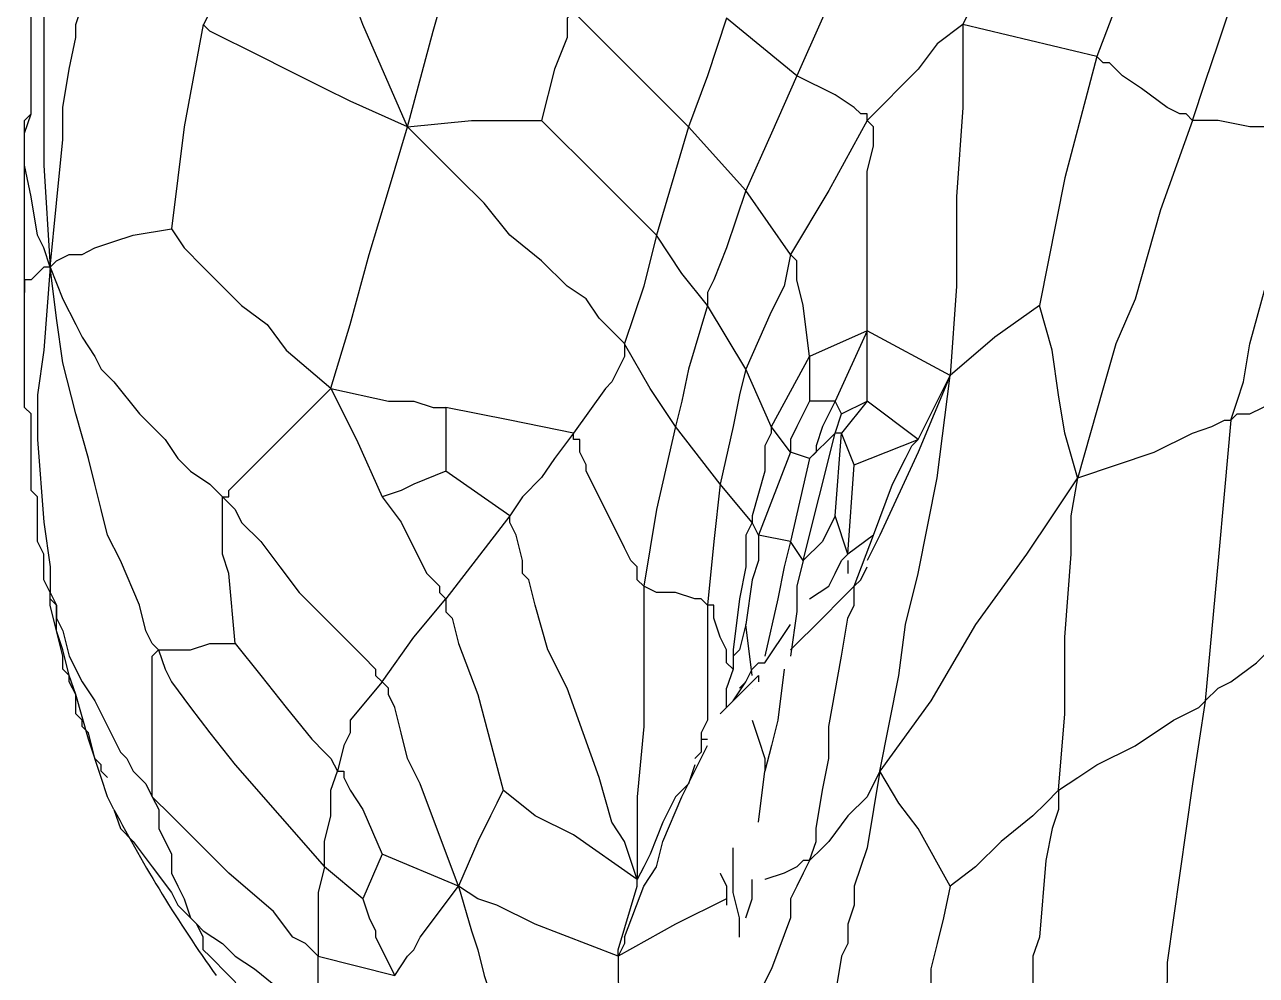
# Model space of a CAD drawing. Header units: millimetres. Extents: x 2758 to 41047, y 670 to 17125.
# Drawn here: x 34848.5 to 34928.9, y 8367 to 8429.1 of the extents above; entities that cross this region are included whole.
import ezdxf

# ---------------------------------------------------------------- set-up
doc = ezdxf.new("R2010")
doc.units = ezdxf.units.MM
doc.layers.add('PDF2_Geometría', color=7, linetype='Continuous')

# ---------------------------------------------------------------- blocks, each defined once
blk = doc.blocks.new('OH3A1-1$-$ASSY$$CENTER$TUB_-_v2$-$copia')
at = {"layer": 'PDF2_Geometría', "lineweight": -3}
for points in [[(15.28834364149305, 10.86500803629557), (15.27084435356988, 10.86917453342014), (15.27501085069444, 10.87750752766927), (15.28001064724392, 10.8858405219184), (15.28167724609375, 10.89000701904297), (15.28334384494358, 10.89250691731771), (15.28417714436849, 10.89500681559244), (15.2850104437934, 10.89667341444227), (15.28584374321831, 10.89750671386719), (15.28667704264323, 10.89917331271701), (15.28751034206814, 10.90083991156684), (15.28834364149305, 10.90167321099175), (15.28834364149305, 10.90250651041666), (15.28834364149305, 10.90333980984158), (15.30084313286675, 10.90000661214192)], [(15.30084398057725, 10.85667504204644), (15.30251057942708, 10.86167483859592), (15.30417717827691, 10.8666746351454), (15.30751037597656, 10.87667422824435), (15.30834367540147, 10.87917412651909), (15.30917697482639, 10.88167402479383), (15.3100102742513, 10.88417392306857)], [(15.31084357367621, 10.89667341444227), (15.30751037597656, 10.8983400132921), (15.30084398057725, 10.90000661214192), (15.30084398057725, 10.89917331271701), (15.30084398057725, 10.8983400132921), (15.30084398057725, 10.89750671386719), (15.29917738172743, 10.89500681559244), (15.29917738172743, 10.89417351616753), (15.29834408230251, 10.89334021674262), (15.29834408230251, 10.89084031846788), (15.2975107828776, 10.88917371961805), (15.29667748345269, 10.88667382134331), (15.29501088460286, 10.88250732421875), (15.28834448920355, 10.86500803629557)], [(15.14834425184462, 10.85584174262153), (15.14834425184462, 10.85667504204644), (15.14917755126953, 10.85750834147135), (15.14917755126953, 10.86000823974609), (15.14917755126953, 10.86500803629557), (15.14917755126953, 10.86750793457031), (15.14917755126953, 10.87000783284505), (15.14917755126953, 10.87084113226996), (15.15001085069444, 10.87250773111979), (15.15001085069444, 10.87500762939453), (15.15001085069444, 10.87667422824435), (15.15001085069444, 10.87917412651909), (15.15084415011935, 10.88167402479383), (15.15084415011935, 10.88417392306857), (15.15084415011935, 10.88500722249349), (15.15084415011935, 10.8858405219184), (15.15084415011935, 10.88667382134331), (15.15167744954427, 10.88750712076823), (15.15167744954427, 10.88834042019314), (15.15167744954427, 10.88917371961805), (15.15167744954427, 10.89000701904296), (15.15167744954427, 10.89084031846788), (15.15167744954427, 10.89167361789279), (15.15167744954427, 10.89250691731771)], [(15.19834391276041, 10.85584174262153), (15.20167711046007, 10.86834123399522), (15.20501030815972, 10.88000742594401), (15.20001051161024, 10.8858405219184), (15.19501071506076, 10.89250691731771), (15.19501071506076, 10.89167361789279), (15.19417741563585, 10.89084031846788), (15.19334411621094, 10.89000701904296), (15.19167751736111, 10.88750712076823), (15.19001091851128, 10.88417392306857), (15.18917761908637, 10.88334062364366), (15.18834431966145, 10.88250732421875)], [(15.23750983344184, 10.83250851101345), (15.23417663574218, 10.83667500813802), (15.23084343804253, 10.8416748046875), (15.22917683919271, 10.83500840928819), (15.22667694091796, 10.82750871446397), (15.22584364149305, 10.82834201388889), (15.22501034206814, 10.8291753133138), (15.22334374321831, 10.83084191216363), (15.22167714436849, 10.83334181043837), (15.21917724609375, 10.83500840928819), (15.21584404839409, 10.83834160698784), (15.21167755126953, 10.8416748046875), (15.20834435356988, 10.84584130181206), (15.20501115587022, 10.84917449951172), (15.19834476047092, 10.85584089491102), (15.19251166449653, 10.86917368570963), (15.19001176622178, 10.87584008110894), (15.18917846679687, 10.87917327880859), (15.18834516737196, 10.88083987765842), (15.18834516737196, 10.88250647650824), (15.178345574273, 10.88250647650824), (15.17501237657335, 10.87584008110894), (15.17334577772352, 10.87250688340929), (15.1716791788737, 10.86917368570963)], [(15.25584242078993, 10.87750752766927), (15.2541758219401, 10.87417432996961), (15.25250922309028, 10.87000783284505), (15.24917602539062, 10.86250813802083), (15.24000973171658, 10.87000783284505), (15.23750983344184, 10.86250813802083), (15.2350099351671, 10.85584174262153), (15.22751024034288, 10.86334143744574), (15.22001054551866, 10.87084113226996), (15.21917724609375, 10.87000783284505), (15.21917724609375, 10.86917453342014), (15.21917724609375, 10.86750793457031), (15.21751064724392, 10.86334143744574), (15.21584404839409, 10.85667504204644)], [(15.15167744954427, 10.83750745985243), (15.15251074896918, 10.83834075927734), (15.15417734781901, 10.83917405870225), (15.15584394666883, 10.83917405870225), (15.15751054551866, 10.84000735812717), (15.1600104437934, 10.84084065755208), (15.16251034206814, 10.84167395697699), (15.16751013861762, 10.84250725640191), (15.16917673746745, 10.84000735812717), (15.17167663574218, 10.83750745985243), (15.17667643229166, 10.83250766330295), (15.18000962999131, 10.83000776502821), (15.18250952826606, 10.82667456732856), (15.18834262424045, 10.82167477077908), (15.19084252251519, 10.83000776502821), (15.19334242078993, 10.83917405870225), (15.19584231906467, 10.84750705295139), (15.19834221733941, 10.85584004720052), (15.19084252251519, 10.85917324490017), (15.18750932481554, 10.86083984375), (15.18417612711588, 10.86250644259982), (15.17750973171658, 10.86583964029948), (15.17417653401692, 10.8675062391493), (15.1725099351671, 10.86833953857422), (15.17167663574218, 10.86917283799913), (15.16917673746745, 10.85584004720052), (15.16834343804253, 10.84917365180121), (15.16751013861762, 10.84250725640191)], [(15.27084350585937, 10.86917368570963), (15.26751030815972, 10.86667378743489), (15.26501040988498, 10.86334058973524), (15.25834401448568, 10.85667419433594), (15.25834401448568, 10.85750749376085), (15.25751071506076, 10.85750749376085), (15.25667741563585, 10.85834079318576), (15.25417751736111, 10.86000739203559), (15.24917772081163, 10.86250729031033), (15.24584452311198, 10.85500759548611), (15.24251132541232, 10.84750790066189), (15.23501163058811, 10.85584089491102), (15.23084513346354, 10.8416748046875)], [(15.27084350585937, 10.86917283799913), (15.27084350585937, 10.85833994547526), (15.27001020643446, 10.84667375352647), (15.27001020643446, 10.83500756157769), (15.26917690700955, 10.8233413696289), (15.25834401448568, 10.8291744656033), (15.25834401448568, 10.8358408610026), (15.25834401448568, 10.84334055582682), (15.25834401448568, 10.85000695122613), (15.25917731391059, 10.85334014892578), (15.25917731391059, 10.85500674777561), (15.25917731391059, 10.85584004720052), (15.25834401448568, 10.85667334662543), (15.25334421793619, 10.84750705295139), (15.24834442138672, 10.83917405870225), (15.24251132541232, 10.84750705295139), (15.24001142713759, 10.84000735812717), (15.23834482828776, 10.8358408610026), (15.23751152886284, 10.83417426215278), (15.23751152886284, 10.83250766330295)], [(15.30084398057725, 10.85667419433594), (15.30001068115234, 10.85750749376085), (15.29917738172743, 10.85750749376085), (15.2975107828776, 10.85834079318576), (15.29417758517795, 10.8608406914605), (15.29167768690321, 10.86250729031033), (15.29001108805338, 10.86417388916015), (15.28917778862847, 10.86417388916015), (15.28834448920355, 10.86500718858507), (15.28417799207899, 10.84917449951172), (15.28084479437934, 10.83250851101345)], [(15.15084330240885, 10.79667494032118), (15.15084330240885, 10.79750823974609), (15.15084330240885, 10.79917483859592), (15.15084330240885, 10.80000813802083), (15.15001000298394, 10.80167473687066), (15.15001000298394, 10.80250803629557), (15.15001000298394, 10.80334133572048), (15.15001000298394, 10.80500793457031), (15.15001000298394, 10.80584123399522), (15.15001000298394, 10.80750783284505), (15.14917670355903, 10.80834113226996), (15.14917670355903, 10.8108410305447), (15.14917670355903, 10.81334092881944), (15.14917670355903, 10.81584082709418), (15.14917670355903, 10.81667412651909), (15.14917670355903, 10.81750742594401), (15.14917670355903, 10.81834072536892), (15.14834340413411, 10.81917402479383), (15.14834340413411, 10.82000732421875), (15.14834340413411, 10.82167392306857), (15.14834340413411, 10.82250722249349), (15.14834340413411, 10.82417382134331), (15.14834340413411, 10.82500712076823), (15.14834340413411, 10.82750701904297), (15.14834340413411, 10.82834031846788), (15.14834340413411, 10.83000691731771), (15.14834340413411, 10.83167351616753), (15.14834340413411, 10.83334011501736), (15.14834340413411, 10.83417341444227), (15.14834340413411, 10.83500671386719), (15.14834340413411, 10.8358400132921), (15.14834340413411, 10.83667331271701), (15.14834340413411, 10.83750661214192), (15.14834340413411, 10.83833991156684), (15.14834340413411, 10.83917321099175), (15.14834340413411, 10.8425064086914), (15.14834340413411, 10.84417300754123), (15.14834340413411, 10.84500630696614), (15.14834340413411, 10.84583960639106), (15.14834340413411, 10.84667290581597), (15.14834340413411, 10.84750620524088), (15.14834340413411, 10.8483395046658), (15.14834340413411, 10.85000610351562), (15.14834340413411, 10.85083940294054), (15.14834340413411, 10.85167270236545), (15.14834340413411, 10.85250600179036), (15.14834340413411, 10.85333930121527), (15.14834340413411, 10.85417260064019), (15.14834340413411, 10.8550059000651), (15.14917670355903, 10.85750579833984)], [(15.19834391276041, 10.85584004720052), (15.20667690700955, 10.85667334662543), (15.20917680528429, 10.85667334662543), (15.21167670355902, 10.85667334662543), (15.21584320068359, 10.85667334662543), (15.22334289550781, 10.84917365180121), (15.23084259033203, 10.84167395697699)], [(15.30584377712673, 10.81750827365451), (15.30667707655165, 10.82000817192925), (15.30751037597656, 10.82250807020399), (15.30834367540147, 10.82750786675347), (15.31084357367621, 10.83667416042751), (15.31167687310112, 10.84167395697699), (15.31334347195095, 10.84584045410156), (15.31584337022569, 10.85584004720052), (15.30834367540147, 10.85584004720052), (15.30417717827691, 10.85667334662543), (15.30251057942708, 10.85667334662543), (15.30167728000217, 10.85667334662543), (15.30084398057726, 10.85667334662543), (15.29667748345269, 10.84500715467664), (15.29334428575304, 10.83334096272786), (15.2908443874783, 10.82750786675347), (15.28917778862847, 10.82167477077907), (15.28584459092882, 10.81000857883029)], [(15.14834425184462, 10.85584089491102), (15.14834425184462, 10.85584089491102)], [(15.15167744954427, 10.83750745985243), (15.15084415011935, 10.84000735812717), (15.15001085069444, 10.84167395697699), (15.14917755126953, 10.84667375352647), (15.14834425184461, 10.85084025065104), (15.14834425184461, 10.85334014892578), (15.14834425184461, 10.85584004720052)], [(15.25834316677517, 10.8291744656033), (15.25084347195095, 10.82584126790364), (15.25001017252604, 10.83250766330295), (15.24917687310113, 10.8358408610026), (15.24917687310113, 10.83750745985243), (15.24917687310113, 10.83834075927734), (15.24834357367621, 10.83917405870225), (15.2475102742513, 10.83500756157769), (15.24584367540147, 10.83167436387804), (15.24251047770182, 10.82417466905382)], [(15.15167744954427, 10.83750745985243), (15.15084415011935, 10.83750745985243), (15.15001085069444, 10.83667416042751), (15.14917755126953, 10.8358408610026), (15.14834425184461, 10.8358408610026), (15.14834425184461, 10.83500756157769), (15.14834425184461, 10.83417426215278)], [(15.16584269205729, 10.78750864664713), (15.16500939263238, 10.78834194607205), (15.16417609320746, 10.79000854492187), (15.16334279378255, 10.79334174262152), (15.16084289550781, 10.79917483859592), (15.15917629665798, 10.80250803629557), (15.15834299723307, 10.80584123399522), (15.15750969780816, 10.80917443169488), (15.15667639838324, 10.81250762939453), (15.15500979953342, 10.81834072536892), (15.15334320068359, 10.82500712076823), (15.15250990125868, 10.83084021674262), (15.15167660183377, 10.83750661214192), (15.15084330240885, 10.82667371961805), (15.15001000298394, 10.82084062364366), (15.15001000298394, 10.81500752766927), (15.15084330240885, 10.8041746351454), (15.15167660183377, 10.79834153917101), (15.15167660183377, 10.79584164089626), (15.15167660183377, 10.79500834147135), (15.15250990125868, 10.79334174262152)], [(15.15167744954427, 10.83750661214192), (15.15334404839409, 10.83334011501736), (15.15501064724392, 10.8300069173177), (15.15584394666883, 10.82834031846788), (15.15751054551866, 10.82584042019314), (15.15834384494357, 10.82417382134331), (15.1600104437934, 10.82250722249349), (15.16334364149305, 10.81834072536892), (15.16501024034288, 10.81667412651909), (15.1666768391927, 10.81500752766927), (15.16834343804253, 10.81250762939453), (15.17001003689236, 10.8108410305447), (15.1725099351671, 10.80917443169488), (15.17334323459201, 10.80834113226996), (15.17417653401692, 10.80750783284505), (15.17500983344184, 10.80750783284505), (15.17500983344184, 10.80834113226996), (15.17584313286675, 10.80917443169488), (15.17750973171658, 10.8108410305447), (15.1791763305664, 10.81250762939453), (15.18084292941623, 10.81417422824435), (15.1850094265408, 10.81834072536892), (15.18834262424045, 10.82167392306857), (15.1916758219401, 10.81500752766927), (15.19500901963975, 10.80750783284505)], [(15.24250962999132, 10.82417382134331), (15.23750983344184, 10.83250681559245), (15.2350099351671, 10.82417382134331), (15.23417663574218, 10.82000732421875), (15.23334333631727, 10.81667412651909), (15.23001013861762, 10.82167392306857), (15.22667694091796, 10.82750701904297), (15.22667694091796, 10.82584042019314), (15.22584364149305, 10.82417382134331), (15.22501034206814, 10.82250722249349), (15.22417704264323, 10.82167392306857), (15.22001054551866, 10.81584082709418), (15.21167755126953, 10.81750742594401), (15.20334455702039, 10.81917402479383), (15.20334455702039, 10.8108410305447)], [(15.28584289550781, 10.81000773111979), (15.28417629665798, 10.81584082709418), (15.28334299723307, 10.82084062364366), (15.28250969780816, 10.82667371961805), (15.28084309895833, 10.83250681559245), (15.27501000298394, 10.82834031846788), (15.26917690700955, 10.8233405219184)], [(15.25834316677517, 10.82000732421875), (15.25834316677517, 10.82917361789279), (15.25417666965061, 10.82000732421875)], [(15.24584452311198, 10.81667412651909), (15.25084431966146, 10.82584042019314), (15.25084431966146, 10.82000732421875)], [(15.24584282769097, 10.81667412651909), (15.24250962999132, 10.82417382134331), (15.2416763305664, 10.82084062364366), (15.24084303114149, 10.81667412651909), (15.23917643229166, 10.80917443169488), (15.23334333631727, 10.81667412651909), (15.23084343804253, 10.80584123399522), (15.23001013861762, 10.80084143744574), (15.22917683919271, 10.79584164089626), (15.22834353976779, 10.79667494032118), (15.22834353976779, 10.798341539171), (15.22751024034288, 10.79917483859592), (15.22667694091797, 10.80084143744574), (15.22417704264323, 10.80584123399522), (15.22167714436849, 10.8108410305447), (15.22167714436849, 10.81167432996962), (15.22084384494357, 10.81334092881944), (15.22084384494357, 10.81500752766927), (15.22001054551866, 10.81500752766927), (15.22001054551866, 10.81584082709418), (15.21751064724392, 10.81250762939453), (15.21584404839409, 10.81000773111979), (15.21334415011935, 10.80750783284505), (15.21167755126953, 10.80500793457031), (15.2033445570204, 10.8108410305447), (15.19917805989583, 10.80917443169488), (15.197511461046, 10.80834113226996), (15.19501156277127, 10.80750783284505), (15.197511461046, 10.8041746351454), (15.19917805989583, 10.80084143744574), (15.20084465874566, 10.79750823974609), (15.20251125759548, 10.79584164089626), (15.20251125759548, 10.79500834147135), (15.2033445570204, 10.79417504204644)], [(15.30584547254774, 10.81750742594401), (15.30667877197265, 10.81834072536892), (15.30834537082248, 10.81834072536892), (15.3100119696723, 10.81917402479383), (15.31334516737196, 10.82084062364366), (15.32084486219618, 10.82500712076823), (15.32417805989583, 10.81334092881944), (15.32751125759548, 10.80167473687066), (15.34001074896918, 10.80750783284505), (15.34584384494358, 10.81000773111979), (15.34917704264323, 10.81167432996962), (15.35084364149305, 10.81250762939453), (15.35251024034288, 10.81334092881944)], [(15.28584289550781, 10.81000688340929), (15.28250969780816, 10.80500708685981), (15.27917650010851, 10.80000729031033), (15.2725101047092, 10.79084099663628), (15.26667700873481, 10.78084140353732), (15.2600106133355, 10.77167510986328), (15.26251051161024, 10.78417460123698), (15.26334381103515, 10.79084099663628), (15.26501040988498, 10.79750739203559), (15.26751030815972, 10.81000688340929), (15.26917690700955, 10.8233396742079), (15.26501040988498, 10.81334008110894), (15.2600106133355, 10.80250718858507), (15.25834401448568, 10.79917399088541)], [(15.26501125759548, 10.81500752766927), (15.26917775472005, 10.8233405219184)], [(15.18834431966145, 10.82167392306857), (15.19584401448567, 10.82000732421875), (15.19917721218533, 10.82000732421875), (15.20167711046006, 10.81917402479383), (15.20334370930989, 10.81917402479383)], [(15.25417751736111, 10.82000732421875), (15.25084431966146, 10.82000732421875), (15.24917772081163, 10.81667412651909), (15.24834442138672, 10.81500752766927), (15.24834442138672, 10.81417422824435), (15.24834442138672, 10.81334092881944)], [(15.25417751736111, 10.81584082709418), (15.25501081678602, 10.81834072536892), (15.25417751736111, 10.82000732421875), (15.25334421793619, 10.81834072536892), (15.25251091851128, 10.81667412651909), (15.25167761908637, 10.81417422824435), (15.25167761908637, 10.81334092881944), (15.25084431966146, 10.81250762939453)], [(15.25667656792534, 10.81167432996962), (15.26500956217448, 10.81500752766927), (15.25834316677517, 10.82000732421875), (15.25500996907552, 10.81584082709418)], [(15.25500996907552, 10.81834072536892), (15.25834316677517, 10.82000732421875)], [(15.24834357367621, 10.81333923339844), (15.24584367540147, 10.81667243109809), (15.24584367540147, 10.81583913167317), (15.24501037597656, 10.81417253282335), (15.24501037597656, 10.8108393351237), (15.24334377712673, 10.8050062391493), (15.24334377712673, 10.80417293972439), (15.23917728000217, 10.80917273627387), (15.23834398057725, 10.80167304144965), (15.23751068115234, 10.79334004720052), (15.23667738172743, 10.79417334662543), (15.23584408230252, 10.79417334662543), (15.23334418402777, 10.79500664605034), (15.23167758517795, 10.79500664605034), (15.23084428575304, 10.79500664605034), (15.22917768690321, 10.79583994547526), (15.22917768690321, 10.79417334662543), (15.22917768690321, 10.79334004720052), (15.22917768690321, 10.79084014892578), (15.22917768690321, 10.78917355007595), (15.22917768690321, 10.78667365180121), (15.22917768690321, 10.78167385525173), (15.22917768690321, 10.77750735812717), (15.2283443874783, 10.76834106445312), (15.2283443874783, 10.76334126790364), (15.2283443874783, 10.76167466905382), (15.2283443874783, 10.75917477077908)], [(15.28334384494357, 10.76917521158854), (15.28417714436849, 10.7791748046875), (15.28417714436849, 10.78417460123698), (15.28417714436849, 10.78917439778646), (15.2850104437934, 10.80000729031033), (15.2850104437934, 10.80500708685981), (15.28584374321831, 10.81000688340929), (15.29584333631727, 10.81334008110894), (15.30084313286675, 10.81583997938368), (15.30334303114149, 10.81667327880859), (15.30500962999132, 10.8175065782335), (15.30584292941623, 10.8175065782335), (15.30500962999132, 10.80834028455946), (15.3041763305664, 10.79917399088541), (15.30250973171658, 10.78084140353732)], [(15.25001017252604, 10.79917399088541), (15.2541766696506, 10.81583997938368), (15.25084347195095, 10.81250678168403), (15.24834357367621, 10.80167388916015), (15.24417707655165, 10.80250718858507), (15.24417707655165, 10.79917399088541), (15.24334377712673, 10.79667409261067), (15.24251047770182, 10.79084099663628)], [(15.25417751736111, 10.80500793457031), (15.25501081678602, 10.81584082709418), (15.25417751736111, 10.81584082709418)], [(15.25584411621094, 10.80000813802083), (15.25667741563585, 10.81167432996961), (15.25501081678602, 10.81584082709418)], [(15.25917731391059, 10.80250803629557), (15.26167721218533, 10.80917443169488), (15.26334381103515, 10.81250762939453), (15.26417711046007, 10.81417422824435), (15.26501040988498, 10.81500752766927)], [(15.25084431966146, 10.81250678168403), (15.24834442138671, 10.81334008110894), (15.24417792426215, 10.80250718858507), (15.24334462483724, 10.80417378743489), (15.24251132541232, 10.80250718858507), (15.24251132541232, 10.80167388916015), (15.24251132541232, 10.7983406914605), (15.24167802598741, 10.79417419433593), (15.2408447265625, 10.78750779893663), (15.2408447265625, 10.78500790066189), (15.24001142713758, 10.7858412000868), (15.24001142713758, 10.78750779893663), (15.23917812771267, 10.78917439778646), (15.23834482828776, 10.79167429606119), (15.23834482828776, 10.79250759548611), (15.23834482828776, 10.79334089491102), (15.23751152886284, 10.79334089491102), (15.23751152886284, 10.78500790066189), (15.23751152886284, 10.78084140353732), (15.23751152886284, 10.7791748046875), (15.23751152886284, 10.77834150526258), (15.23667822943793, 10.77667490641275), (15.23667822943793, 10.77584160698784), (15.23667822943793, 10.77500830756293), (15.23667822943793, 10.77417500813802)], [(15.1658443874783, 10.78750779893663), (15.16667768690321, 10.78750779893663), (15.16751098632812, 10.78750779893663), (15.16917758517795, 10.78750779893663), (15.17001088460286, 10.78750779893663), (15.1725107828776, 10.78834109836154), (15.17584398057725, 10.78834109836154), (15.17501068115234, 10.79750739203559), (15.17417738172743, 10.80000729031033), (15.17417738172743, 10.80250718858507), (15.17417738172743, 10.80500708685981), (15.17417738172743, 10.80584038628472), (15.17417738172743, 10.80667368570963), (15.17417738172743, 10.80750698513455), (15.17584398057725, 10.80584038628472), (15.17667728000217, 10.80417378743489), (15.17917717827691, 10.80167388916015), (15.18167707655165, 10.7983406914605), (15.18417697482639, 10.79500749376085), (15.18667687310113, 10.79250759548611), (15.19001007080078, 10.78917439778646), (15.19250996907552, 10.78667449951172), (15.19417656792534, 10.78500790066189), (15.19417656792534, 10.78417460123698), (15.19500986735026, 10.78334130181207)], [(15.22751024034288, 10.76000807020399), (15.22667694091796, 10.76250796847873), (15.22501034206814, 10.76500786675347), (15.22334374321831, 10.77084096272786), (15.21917724609375, 10.78250715467665), (15.21667734781901, 10.78750695122613), (15.21501074896918, 10.79334004720052), (15.21417744954427, 10.79667324490017), (15.21334415011935, 10.79750654432508), (15.21334415011935, 10.79917314317491), (15.21251085069444, 10.80250634087456), (15.21167755126953, 10.80417293972439), (15.21167755126953, 10.8050062391493), (15.20334455702039, 10.79417334662543), (15.20334455702039, 10.7925067477756), (15.20417785644531, 10.79167344835069), (15.20501115587022, 10.78834025065104), (15.20751105414496, 10.78167385525173), (15.21084425184461, 10.76917436387804)], [(15.25584411621094, 10.80000729031033), (15.25417751736111, 10.80500708685981), (15.25251091851128, 10.80167388916015), (15.25001102023654, 10.79917399088541)], [(15.24834357367621, 10.80167388916015), (15.2475102742513, 10.7983406914605), (15.24667697482638, 10.79417419433593), (15.24501037597656, 10.78667449951172)], [(15.25001017252604, 10.79917399088541), (15.24834357367621, 10.80167388916015)], [(15.25667656792534, 10.79584079318576), (15.25917646620009, 10.80250718858507), (15.25584326850043, 10.80000729031032)], [(15.30251057942708, 10.78084055582682), (15.30417717827691, 10.78250715467665), (15.30584377712673, 10.78334045410156), (15.30917697482639, 10.7858403523763), (15.31501007080078, 10.79167344835069), (15.32084316677517, 10.79667324490017), (15.32750956217448, 10.80167304144965), (15.32584296332465, 10.78750695122613), (15.32500966389974, 10.78000725640191), (15.32417636447482, 10.77250756157769), (15.32334306504991, 10.76500786675347), (15.322509765625, 10.75750817192925), (15.32167646620008, 10.75084177652994), (15.32167646620008, 10.74334208170573)], [(15.25084431966146, 10.79417419433593), (15.25334421793619, 10.79584079318576), (15.25417751736111, 10.79750739203559), (15.25501081678602, 10.79917399088541), (15.25584411621093, 10.80000729031033)], [(15.25584411621094, 10.80000729031033), (15.25584411621094, 10.80000729031033)], [(15.25001017252604, 10.79917399088541), (15.24917687310113, 10.79584079318576), (15.24917687310113, 10.79250759548611), (15.24834357367621, 10.78667449951172)], [(15.25584411621094, 10.79917399088541), (15.25584411621094, 10.79750739203559)], [(15.25667656792534, 10.79584079318576), (15.25750986735026, 10.79667409261067), (15.25834316677517, 10.7983406914605)], [(15.15250990125868, 10.79334089491102), (15.15167660183377, 10.79417419433593), (15.15167660183377, 10.79500749376085), (15.15084330240885, 10.79667409261068)], [(15.15917629665798, 10.77084181043836), (15.15834299723307, 10.77167510986328), (15.15834299723307, 10.77250840928819), (15.15750969780816, 10.77334170871311), (15.15667639838324, 10.77667490641275), (15.15584309895833, 10.77750820583767), (15.15584309895833, 10.77834150526258), (15.15500979953342, 10.7791748046875), (15.15500979953342, 10.78084140353732), (15.15500979953342, 10.78167470296224), (15.1541765001085, 10.78334130181206), (15.1541765001085, 10.78417460123698), (15.15334320068359, 10.78500790066189), (15.15334320068359, 10.78667449951172), (15.15250990125868, 10.79000769721137), (15.15167660183377, 10.79334089491102), (15.15167660183377, 10.79500749376085), (15.15084330240885, 10.79667409261068)], [(15.25667656792534, 10.79584079318576), (15.25584326850043, 10.79500749376085), (15.25500996907552, 10.79417419433593), (15.25251007080078, 10.79167429606119), (15.24834357367621, 10.78750779893663)], [(15.260009765625, 10.77167426215277), (15.25834316677517, 10.76834106445312), (15.25584326850043, 10.76584116617838), (15.25334337022569, 10.76250796847873), (15.25251007080078, 10.76167466905382), (15.25084347195095, 10.76000807020399), (15.25167677137587, 10.76250796847873), (15.25167677137587, 10.76417456732856), (15.25251007080078, 10.76917436387804), (15.25334337022569, 10.7733408610026), (15.25334337022569, 10.77750735812717), (15.25500996907552, 10.78667365180121), (15.25584326850043, 10.79167344835069), (15.25667656792534, 10.79334004720052), (15.25667656792534, 10.79500664605034), (15.25667656792534, 10.79583994547526)], [(15.19501071506076, 10.78334130181206), (15.19917721218533, 10.78917439778646), (15.20334370930989, 10.79417419433593)], [(15.15834384494357, 10.77084096272786), (15.15667724609375, 10.77584075927734), (15.15501064724392, 10.78167385525173), (15.15417734781901, 10.78417375352647), (15.15334404839409, 10.78750695122613), (15.15251074896918, 10.79000684950086), (15.15251074896918, 10.79334004720052), (15.15251074896918, 10.7925067477756), (15.15251074896918, 10.79167344835069), (15.15334404839409, 10.79000684950086), (15.15417734781901, 10.78667365180121), (15.15584394666883, 10.78334045410156), (15.15751054551866, 10.78084055582682), (15.16084374321831, 10.77417416042751), (15.16167704264323, 10.7733408610026), (15.16251034206814, 10.77167426215277), (15.16417694091797, 10.77000766330295), (15.16501024034288, 10.76834106445312)], [(15.24334377712673, 10.78417460123698), (15.24251047770182, 10.79084099663628), (15.24167717827691, 10.78750779893663), (15.24084387885199, 10.78667449951172), (15.24084387885199, 10.7858412000868), (15.24084387885199, 10.78500790066189), (15.24001057942708, 10.78250800238715)], [(15.24501037597656, 10.7858412000868), (15.24834357367621, 10.79084099663628)], [(15.16501024034288, 10.76834106445312), (15.16501024034288, 10.77084096272786), (15.16501024034288, 10.7733408610026), (15.16501024034288, 10.77584075927734), (15.16501024034288, 10.77750735812717), (15.16501024034288, 10.78000725640191), (15.16501024034288, 10.78250715467665), (15.16501024034288, 10.78500705295139), (15.16501024034288, 10.78667365180121), (15.16584353976779, 10.78750695122613), (15.1666768391927, 10.78500705295139), (15.16751013861762, 10.78334045410156), (15.17001003689236, 10.78000725640191), (15.1725099351671, 10.77667405870226), (15.17584313286675, 10.77250756157769), (15.18750932481554, 10.75917477077908), (15.18750932481554, 10.76250796847873), (15.18834262424045, 10.76584116617838), (15.18834262424045, 10.76917436387804), (15.18917592366536, 10.77167426215278)], [(15.17584398057725, 10.78834025065104), (15.17917717827691, 10.78417375352647), (15.18251037597656, 10.78000725640191), (15.18584357367621, 10.77584075927734), (15.18751017252604, 10.77417416042751), (15.18834347195095, 10.7733408610026), (15.18917677137586, 10.77167426215277)], [(15.24334377712673, 10.78500705295138), (15.24417707655165, 10.7858403523763), (15.24501037597656, 10.7858403523763)], [(15.24417792426215, 10.78417460123698), (15.24251132541232, 10.78250800238715), (15.2408447265625, 10.78084140353732)], [(15.24251132541232, 10.78334045410156), (15.24334462483724, 10.78500705295139)], [(15.24417792426215, 10.78417460123698), (15.24417792426215, 10.78334130181206)], [(15.2475111219618, 10.78500705295138), (15.24667782253689, 10.77834065755208), (15.24584452311198, 10.77500745985243), (15.24501122368706, 10.77167426215277)], [(15.20501030815972, 10.75667487250434), (15.20001051161024, 10.77000766330295), (15.19834391276041, 10.7733408610026), (15.1975106133355, 10.77667405870225), (15.19667731391059, 10.78000725640191), (15.19584401448567, 10.78167385525173), (15.19584401448567, 10.78250715467665), (15.19501071506076, 10.78334045410156), (15.1908442179362, 10.77834065755208), (15.1908442179362, 10.77667405870225), (15.19001091851128, 10.77500745985243), (15.18917761908637, 10.77167426215277), (15.19001091851128, 10.77167426215277), (15.19001091851128, 10.77084096272786), (15.1908442179362, 10.76917436387804), (15.19251081678602, 10.7666744656033), (15.19501071506076, 10.7608413696289)], [(15.23917643229166, 10.77917395697699), (15.24084303114149, 10.78084055582682), (15.24250962999132, 10.78334045410156), (15.2416763305664, 10.78250715467665)], [(15.24001057942708, 10.78084055582682), (15.24001057942708, 10.78250715467665)], [(15.24251132541232, 10.78334045410156), (15.24167802598741, 10.78250715467665)], [(15.24334377712673, 10.78250800238715), (15.24334377712673, 10.78250800238715)], [(15.24001057942708, 10.78000725640191), (15.24001057942708, 10.78084055582682)], [(15.24001057942708, 10.78084055582682), (15.24001057942708, 10.78084055582682)], [(15.28334384494357, 10.76917351616753), (15.28584374321831, 10.77084011501736), (15.28834364149305, 10.77250671386718), (15.29334343804253, 10.77500661214192), (15.29834323459201, 10.77833980984158), (15.30000983344184, 10.77917310926649), (15.30167643229166, 10.7800064086914), (15.30250973171658, 10.78083970811632), (15.30084313286675, 10.77000681559244), (15.30000983344184, 10.76417371961805), (15.29917653401692, 10.75834062364366), (15.2975099351671, 10.74667443169488), (15.2975099351671, 10.74417453342014), (15.29667663574218, 10.74084133572048), (15.29667663574218, 10.73834143744574), (15.29667663574218, 10.735841539171)], [(15.23917643229166, 10.77917395697699), (15.23917643229166, 10.77917395697699)], [(15.24334377712673, 10.77834065755208), (15.24417707655165, 10.77584075927734), (15.24501037597656, 10.7733408610026)], [(15.22667778862847, 10.75000847710503), (15.22917768690321, 10.75667487250434), (15.23084428575304, 10.75917477077908), (15.23167758517795, 10.76250796847873), (15.23417748345269, 10.76834106445312), (15.23751068115234, 10.77500745985243)], [(15.23667738172743, 10.77584075927734), (15.23751068115234, 10.77584075927734)], [(15.23667738172743, 10.77584075927734), (15.23667738172743, 10.77584075927734)], [(15.23667738172743, 10.77417416042751), (15.23584408230252, 10.7733408610026)], [(15.24501037597656, 10.7733408610026), (15.24501037597656, 10.77250756157769), (15.24501037597656, 10.77167426215277)], [(15.23584323459201, 10.77250671386718), (15.2350099351671, 10.77000681559244), (15.23334333631727, 10.76834021674262), (15.23167673746744, 10.76500701904297), (15.23001013861762, 10.7608405219184), (15.22917683919271, 10.75917392306857), (15.22834353976779, 10.75750732421875)], [(15.23584323459201, 10.77250756157769), (15.23584323459201, 10.77250756157769)], [(15.24417792426215, 10.76500786675347), (15.24501122368706, 10.77167426215277)], [(15.26917690700955, 10.75667402479383), (15.26501040988498, 10.76417371961805), (15.26251051161024, 10.76750691731771), (15.2600106133355, 10.77167341444227), (15.25917731391059, 10.76667361789279), (15.25834401448567, 10.76167382134331), (15.25667741563585, 10.75667402479383), (15.25667741563585, 10.75417412651909), (15.25584411621094, 10.75167422824436), (15.25584411621094, 10.74917432996961), (15.25501081678602, 10.74750773111979), (15.25417751736111, 10.74250793457031), (15.25417751736111, 10.74000803629557), (15.25334421793619, 10.73750813802083), (15.25334421793619, 10.735841539171), (15.25334421793619, 10.73417494032118), (15.25334421793619, 10.73334164089627)], [(15.1600104437934, 10.7666744656033), (15.15917714436849, 10.76834106445312), (15.15834384494357, 10.77084096272786)], [(15.20501030815972, 10.75667402479383), (15.19501071506076, 10.7608405219184), (15.19251081678602, 10.755007425944), (15.18751102023654, 10.75917392306857), (15.18667772081163, 10.75584072536892), (15.18667772081163, 10.755007425944), (15.18667772081163, 10.75334082709418), (15.18667772081163, 10.74750773111979), (15.18584442138672, 10.74834103054469), (15.1850111219618, 10.74917432996961), (15.18334452311198, 10.75000762939453), (15.18084462483724, 10.75334082709418), (15.17501152886284, 10.75834062364366), (15.1725116305881, 10.7608405219184), (15.17001173231337, 10.76334042019314), (15.16751183403863, 10.76584031846788), (15.16501193576389, 10.76834021674262), (15.1658452351888, 10.76667361789279), (15.1658452351888, 10.76417371961805), (15.16751183403863, 10.7608405219184), (15.16751183403863, 10.75834062364366), (15.16834513346354, 10.75667402479383), (15.16917843288845, 10.755007425944), (15.17001173231337, 10.75250752766927)], [(15.22834269205729, 10.75750732421875), (15.22000969780816, 10.76334042019314), (15.21500990125868, 10.76584031846788), (15.21084340413411, 10.76917351616753), (15.2100101047092, 10.76750691731771), (15.20917680528429, 10.76584031846788), (15.20751020643446, 10.76250712076823), (15.20501030815972, 10.75667402479383)], [(15.28334384494357, 10.76917351616753), (15.28167724609375, 10.76750691731771), (15.28001064724392, 10.76584031846788), (15.27584415011935, 10.76250712076823), (15.2725109524197, 10.75917392306857), (15.26917775472005, 10.75667402479383), (15.26834445529513, 10.75250752766927), (15.26751115587022, 10.74917432996961), (15.26667785644531, 10.74584113226996), (15.26667785644531, 10.74250793457031), (15.2658445570204, 10.73917473687066), (15.2658445570204, 10.735841539171), (15.2658445570204, 10.73250834147135), (15.26501125759548, 10.73084174262152), (15.26501125759548, 10.7291751437717)], [(15.28334384494357, 10.76917351616753), (15.28334384494357, 10.76667361789279), (15.28251054551866, 10.76417371961805), (15.28167724609375, 10.76000722249349), (15.28084394666883, 10.75000762939453), (15.28001064724392, 10.74750773111979), (15.28001064724392, 10.74500783284505), (15.28001064724392, 10.74334123399522), (15.28001064724392, 10.74084133572048), (15.27917734781901, 10.735841539171), (15.27917734781901, 10.73334164089627), (15.27917734781901, 10.73167504204644)], [(15.1600104437934, 10.76667361789279), (15.16084374321831, 10.76417371961805), (15.16251034206814, 10.76250712076823), (15.16501024034288, 10.75917392306857), (15.16751013861762, 10.75584072536892), (15.16834343804253, 10.75417412651909), (15.17001003689236, 10.75250752766927)], [(15.24167717827691, 10.75000762939453), (15.24167717827691, 10.75167422824436), (15.24167717827691, 10.75250752766927), (15.24084387885199, 10.75584072536892), (15.24084387885199, 10.75834062364366), (15.24084387885199, 10.76167382134331)], [(15.2283443874783, 10.75750732421875), (15.22751108805338, 10.76000722249349)], [(15.25084431966146, 10.76000637478298), (15.25001102023654, 10.75833977593316), (15.24917772081163, 10.75667317708333), (15.24834442138671, 10.75500657823351), (15.24834442138671, 10.75250667995876), (15.24584452311198, 10.74584028455946), (15.24417792426215, 10.74250708685981), (15.24334462483724, 10.74084048800998), (15.24334462483724, 10.73917388916015), (15.24251132541232, 10.7358406914605), (15.24167802598741, 10.73417409261067), (15.24167802598741, 10.73250749376085)], [(15.25084431966146, 10.76000722249349), (15.25001102023654, 10.76000722249349), (15.24917772081163, 10.75917392306857), (15.2475111219618, 10.75834062364366), (15.24501122368706, 10.75750732421875)], [(15.2283443874783, 10.75917392306857), (15.2283443874783, 10.75750732421875)], [(15.23917643229166, 10.75834062364366), (15.24000973171658, 10.75667402479383), (15.24000973171658, 10.7541741265191)], [(15.23917643229166, 10.75834062364366), (15.23917643229166, 10.75834062364366)], [(15.19667731391059, 10.74500783284505), (15.19834391276041, 10.74750773111979), (15.19917721218533, 10.74834103054469), (15.20001051161024, 10.75000762939453), (15.20501030815972, 10.75667402479383), (15.20667690700955, 10.75084092881944), (15.20751020643446, 10.74834103054469), (15.20834350585937, 10.74500783284505), (15.20917680528429, 10.74250793457031), (15.21084340413411, 10.74000803629557), (15.21167670355902, 10.73750813802083), (15.21251000298394, 10.73667483859592), (15.21334330240885, 10.735841539171)], [(15.22584364149305, 10.74750773111979), (15.21501074896918, 10.75167422824435), (15.2100109524197, 10.75417412651909), (15.20751105414496, 10.755007425944), (15.20501115587022, 10.75667402479383)], [(15.22584364149305, 10.74834103054469), (15.22834353976779, 10.75667402479383)], [(15.2283443874783, 10.75667402479383), (15.2283443874783, 10.75750732421875)], [(15.24251132541232, 10.75250752766927), (15.24334462483724, 10.755007425944), (15.24334462483724, 10.75750732421875)], [(15.24501037597656, 10.75750732421875), (15.24501037597656, 10.75750732421875)], [(15.19250996907552, 10.755007425944), (15.19334326850043, 10.75250752766927), (15.19417656792534, 10.75084092881944), (15.19417656792534, 10.75000762939453), (15.19667646620008, 10.74500783284505)], [(15.24001057942708, 10.755007425944), (15.23334418402777, 10.75167422824435), (15.22584448920356, 10.74750773111979)], [(15.17667643229166, 10.74250793457031), (15.17584313286675, 10.74417453342014), (15.17500983344184, 10.74500783284505), (15.1725099351671, 10.74750773111979), (15.17167663574219, 10.74834103054469), (15.17167663574219, 10.75000762939453), (15.17084333631727, 10.75167422824436), (15.17001003689236, 10.75250752766927), (15.17084333631727, 10.75167422824436), (15.17167663574219, 10.75084092881944), (15.17417653401692, 10.74917432996961), (15.17584313286675, 10.74750773111979), (15.17834303114149, 10.74584113226996), (15.18250952826606, 10.74250793457031), (15.18417612711588, 10.74000803629557), (15.18584272596571, 10.73917473687066), (15.18667602539062, 10.73834143744575), (15.18667602539062, 10.73917473687066), (15.18667602539062, 10.74084133572048), (15.18667602539062, 10.74334123399522), (15.18667602539062, 10.74500783284505), (15.18667602539062, 10.74667443169488), (15.18667602539062, 10.74750773111979), (15.19667561848958, 10.74500783284505)], [(15.22667778862847, 10.75000762939453), (15.22667778862847, 10.74917432996961), (15.22584448920356, 10.74750773111979), (15.22584448920356, 10.74834103054469)], [(15.22584364149305, 10.74750688340929), (15.22584364149305, 10.74584028455946), (15.22584364149305, 10.74417368570963), (15.22667694091797, 10.74000718858507), (15.22667694091797, 10.73750729031033), (15.22667694091797, 10.7358406914605), (15.22667694091797, 10.73417409261067), (15.22667694091797, 10.73250749376085)]]:
    blk.add_lwpolyline(points, dxfattribs=at)
blk.add_lwpolyline([(15.15584309895833, 10.87167358398437), (15.15500979953342, 10.87167358398437), (15.15500979953342, 10.87250688340929), (15.15500979953342, 10.87500678168403), (15.15500979953342, 10.87667338053385), (15.15500979953342, 10.87833997938368), (15.1541765001085, 10.88500637478298), (15.15334320068359, 10.88667297363281), (15.15334320068359, 10.88833957248264), (15.15250990125868, 10.89083947075738), (15.15167660183377, 10.88417307535807), (15.15167660183377, 10.87750667995877), (15.15084330240885, 10.87084028455946), (15.15084330240885, 10.86417388916015), (15.15084330240885, 10.85750749376085), (15.15084330240885, 10.85084109836154), (15.15167660183377, 10.83750830756293), (15.15250990125868, 10.84584130181206), (15.15334320068359, 10.8541742960612), (15.15334320068359, 10.85834079318576), (15.1541765001085, 10.86334058973524), (15.15500979953342, 10.86750708685981), (15.15500979953342, 10.86917368570963)], close=True, dxfattribs=at)
blk.add_arc((15.32375378075618, 10.85250345863816), 0.18487466554955, 207.6623160162328, 215.5526884759564, dxfattribs=at)

msp = doc.modelspace()

# ---------------------------------------------------------------- block references
at = {"xscale": 500, "yscale": 500, "zscale": 500}
msp.add_blockref('OH3A1-1$-$ASSY$$CENTER$TUB_-_v2$-$copia', (27274.28634909341, 2994.471230973386), dxfattribs=at)

doc.saveas('drawing.dxf')
